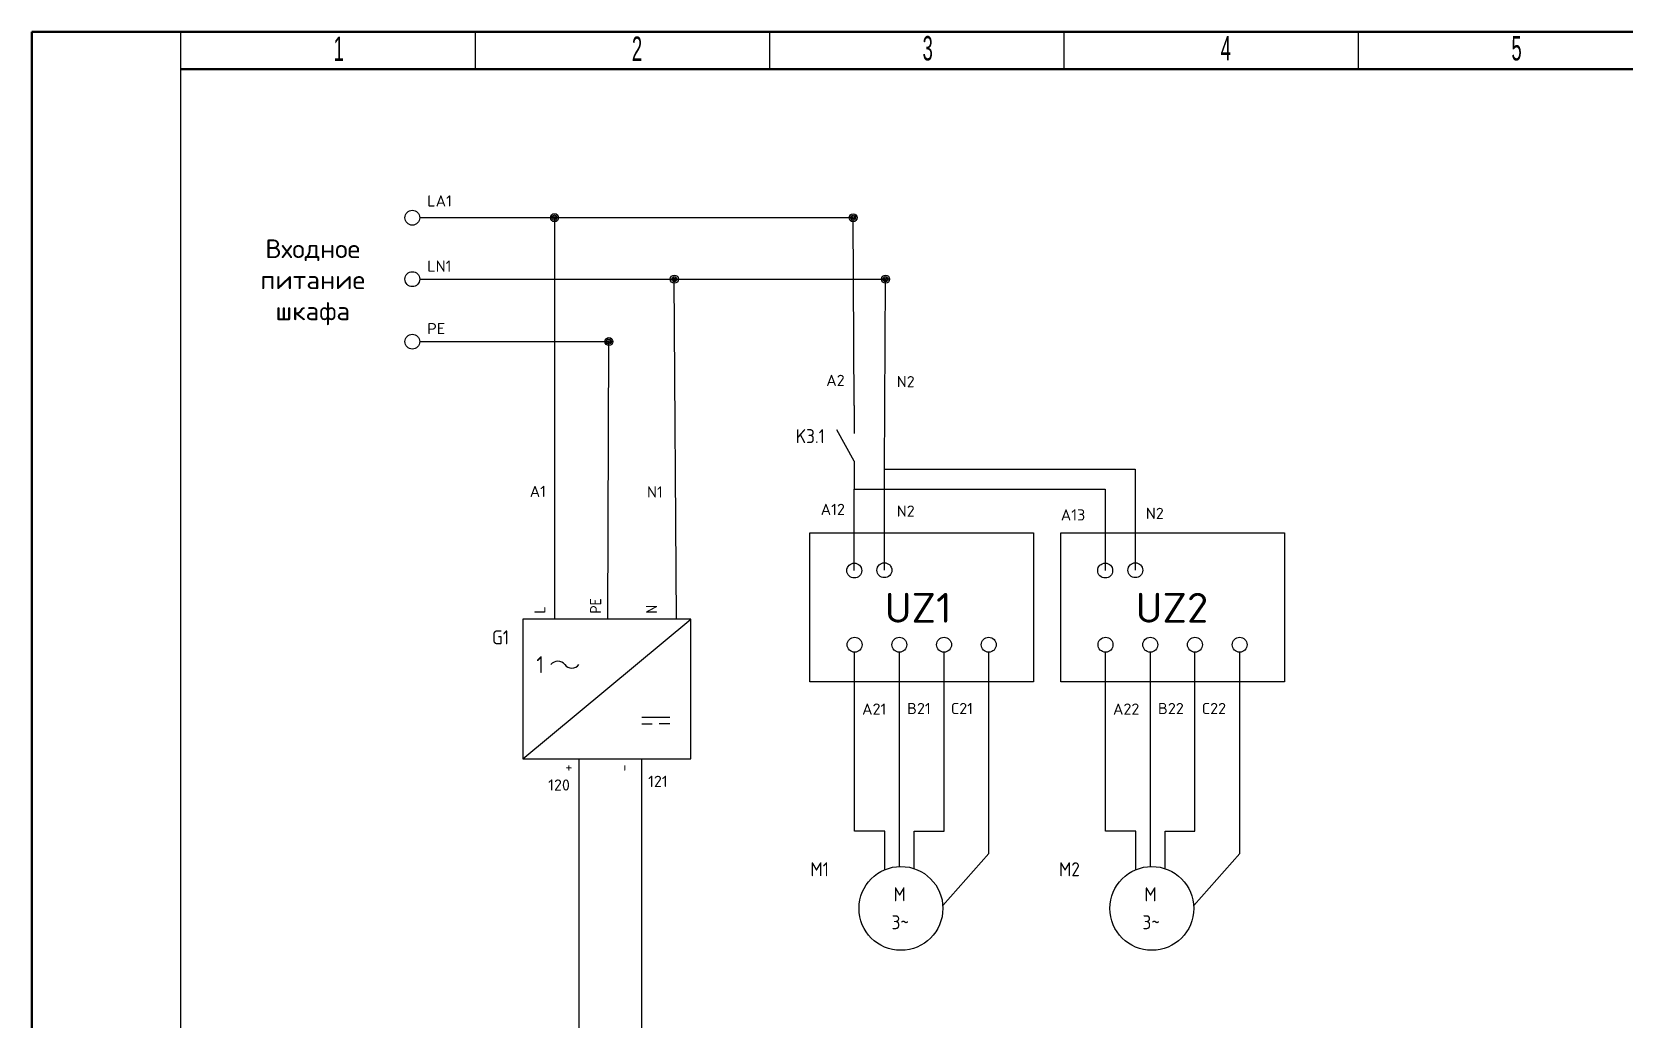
# Model space of a CAD drawing. Header units: millimetres. Extents: x 0 to 1371, y 0 to 812.
# Drawn here: x 483.4 to 697, y 164.5 to 297 of the extents above; entities that cross this region are included whole.
import ezdxf
from ezdxf.enums import TextEntityAlignment as Align

# ---------------------------------------------------------------- set-up
doc = ezdxf.new("R2010")
doc.units = ezdxf.units.MM
doc.linetypes.add('Caddy_Solid', pattern=[0])
for name, color, linetype in [('MISC', 5, 'Continuous'), ('SYMS', 7, 'Continuous'), ('TAGS', 7, 'Continuous'), ('TERMS', 7, 'Continuous'), ('TITLE', 7, 'Continuous')]:
    doc.layers.add(name, color=color, linetype=linetype)
doc.styles.add('Caddy_Vectorfont1p', font='arial.ttf', dxfattribs={"width": 0.9})
doc.styles.add('SIMPLEX', font='simplex')
doc.styles.add('WD', font='txt.shx')
doc.styles.add('WD_IEC', font='ISOCP2.shx', dxfattribs={"width": 0.9, "height": 4})

# ---------------------------------------------------------------- blocks, each defined once
blk = doc.blocks.new('Shtamp_Z')
at = {"color": 16, "linetype": 'Caddy_Solid', "lineweight": 50, "true_color": 0x800000}
for p, q in [((400, 291.94), (-20, 291.94)), ((-20, 291.94), (-20, -5.06))]:
    blk.add_line(p, q, dxfattribs=at)
at = {"linetype": 'Caddy_Solid', "lineweight": 25}
for p, q in [((0, 286.94), (0, 291.94)), ((39.5, 286.94), (39.5, 291.94)), ((79, 286.94), (79, 291.94)), ((118.5, 286.94), (118.5, 291.94)), ((158, 286.94), (158, 291.94))]:
    blk.add_line(p, q, dxfattribs=at)
at = {"linetype": 'Caddy_Solid'}
blk.add_line((0, 0), (0, 287), dxfattribs=at)
blk.add_line((0, 0), (0, 287), dxfattribs=at)
at = {"linetype": 'Caddy_Solid', "lineweight": 50}
blk.add_line((0, 286.94), (395, 286.94), dxfattribs=at)
at = {"lineweight": 60, "style": 'Caddy_Vectorfont1p', "width": 0.54}
for s, p in [('1', (20.5, 288.04)), ('2', (60.5, 288.04)), ('3', (99.5, 288.1)), ('4', (139.5, 288.1)), ('5', (178.5, 288.1))]:
    blk.add_text(s, height=3.27, dxfattribs=at).set_placement(p)
at = {"layer": 'TITLE', "color": 1, "style": 'SIMPLEX', "oblique": 13}
for tag, p, height in [('NЛИСТА', (380.93, 279.8), 2.8), ('ШИФР', (293.29, 53.24), 4), ('РАЗРАБОТАЛ', (230.34, 31.31), 2.24), ('ДАТА', (265.8, 31.15), 2.24), ('ПРОВЕРИЛ', (230.07, 26.04), 2.24), ('СТАДИЯ', (348.09, 23.19), 2.8), ('ЛИСТОВ', (377.21, 23.34), 2.8), ('Т.КОНТР', (230.3, 21.01), 2.24), ('ГИП', (230.3, 11.01), 2.24), ('Н.КОНТР', (230.3, 6.01), 2.24), ('УТВЕРДИЛ', (230.3, 0.89), 2.24)]:
    blk.add_attdef(tag, p, '', height=height, dxfattribs=at)
for tag, height, p in [('СХЕМА', 4, (376.74, 53.27)), ('ОБЪЕКТ1', 2.8, (294.36, 44.75)), ('ОБЪЕКТ2', 2.8, (294.36, 38.56)), ('СООРУЖЕНИЕ', 2.8, (307.84, 27.31)), ('ВИД', 2.8, (307.63, 20.02)), ('НАИМЕНОВАНИЕ_ЛИСТА1', 2.8, (303.56, 8.98)), ('ПРЕДПРИЯТИЕ', 2.8, (369.32, 6.7)), ('НАИМЕНОВАНИЕ_ЛИСТА2', 2.8, (304.04, 2.53))]:
    blk.add_attdef(tag, text='', height=height, dxfattribs=at).set_placement(p, align=Align.CENTER)
blk.add_attdef('ЛИСТ', text='', height=2.8, dxfattribs=at).set_placement((371.57, 23.13), align=Align.RIGHT)
at = {"layer": 'TITLE', "color": 1, "style": 'SIMPLEX'}
blk.add_attdef('CAD#', (-17.78, 7.12), '', height=1.25, rotation=90, dxfattribs=at)
blk = doc.blocks.new('VMO13')
blk.add_circle((0, 0), 7.5)
at = {"style": 'WD_IEC'}
for tag, p in [('INST', (-12.88, 12.75)), ('LOC', (-12.88, 9.25)), ('TAG1', (-12.88, 5.75)), ('DESC1', (-12.88, 1.5)), ('DESC2', (-12.88, -2)), ('DESC3', (-12.88, -5.5)), ('RATING1', (-12.88, -9)), ('RATING2', (-12.88, -12.5)), ('RATING3', (-12.88, -16)), ('RATING4', (-12.95, -19.58))]:
    blk.add_attdef(tag, text='', height=2.5, dxfattribs=at).set_placement(p, align=Align.RIGHT)
blk.add_attdef('TERM02', (-0.69, 7.75), '', height=2, rotation=90, dxfattribs=at)
at = {"style": 'WD_IEC', "flags": 1}
for tag, p, height in [('MFG', (12.75, 9), 1.5), ('X2TERM02', (0, 7.5), 0.32), ('CAT', (12.75, 6.5), 1.5), ('X0TERM01', (-6.4, 3.9), 0.32), ('X0TERM03', (6.4, 3.9), 0.32), ('X4LINK', (-7.5, 0), 0.32), ('X1LINK', (7.5, 0), 0.32), ('X8TERM04', (0, -7.5), 0.32), ('ASSYCODE', (1, -9), 1), ('FAMILY', (1, -10.5), 1), ('CATDESC', (1, -12), 1)]:
    blk.add_attdef(tag, p, '', height=height, dxfattribs=at)
at = {"style": 'WD_IEC'}
for tag, p in [('TERM01', (-7.35, 4.34)), ('TERM03', (9.35, 4.53)), ('TERM04', (-0.59, -7.92))]:
    blk.add_attdef(tag, text='', height=2, rotation=90, dxfattribs=at).set_placement(p, align=Align.RIGHT)
for tag, p in [('M', (-0.22, 1.27)), ('3~', (-0.12, -3.73))]:
    blk.add_attdef(tag, text='', height=2.5, dxfattribs=at).set_placement(p, align=Align.CENTER)
at = {"lineweight": 15, "style": 'WD_IEC'}
blk.add_attdef('XREF', text='', height=2.5, dxfattribs=at).set_placement((-13.19, -22.86), align=Align.RIGHT)
blk = doc.blocks.new('VPW1_1PH')
for p, q in [((-5, -25), (25, 0)), ((16.25, -17.5), (21.25, -17.5)), ((16.25, -18.75), (18.125, -18.75)), ((21.25, -18.75), (19.375, -18.75))]:
    blk.add_line(p, q)
blk.add_lwpolyline([(-5, 0), (-5, -25), (25, -25), (25, 0)], close=True)
for centre, start, end in [((1.25, -9.0625), 36.869898, 143.130102), ((3.75, -7.1875), 216.869898, 323.130102)]:
    blk.add_arc(centre, 1.5625, start, end)
at = {"style": 'WD_IEC'}
blk.add_text('1', height=3, dxfattribs=at).set_placement((-1.25, -8.125), align=Align.MIDDLE_RIGHT)
for tag, p in [('TERM01', (-1, 1)), ('TERM02', (9, 1)), ('TERM03', (19, 1))]:
    blk.add_attdef(tag, p, '', height=2, rotation=90, dxfattribs=at)
for tag, p in [('INST', (-7.5, 2.5)), ('LOC', (-7.5, -1)), ('TAG1', (-7.5, -4.5)), ('RATING1', (-7.5, -9)), ('XREF', (-7.5, -13)), ('DESC1', (-7.5, -16.85)), ('DESC2', (-7.5, -20.35)), ('DESC3', (-7.5, -23.85))]:
    blk.add_attdef(tag, text='', height=2.5, dxfattribs=at).set_placement(p, align=Align.RIGHT)
at = {"style": 'WD_IEC', "flags": 1}
for tag, p, height in [('X2TERM01', (0, 0), 0.32), ('X2TERM02', (10, 0), 0.32), ('X2TERM03', (20, 0), 0.32), ('MFG', (27.75, -1), 1.5), ('CAT', (27.75, -3.5), 1.5), ('ASSYCODE', (26, -21.5), 1), ('FAMILY', (26, -23), 1), ('X8TERM04', (5, -25), 0.32), ('X8TERM05', (15, -25), 0.32), ('CATDESC', (26, -24.5), 1)]:
    blk.add_attdef(tag, p, '', height=height, dxfattribs=at)
at = {"style": 'WD_IEC'}
for tag, p in [('TERM04', (4, -26)), ('TERM05', (14, -26))]:
    blk.add_attdef(tag, text='', height=2, rotation=90, dxfattribs=at).set_placement(p, align=Align.RIGHT)
blk = doc.blocks.new('VCR21')
for p, q in [((0, 7.5), (0, 2.5)), ((0, -2.5), (-3.12, 3.12)), ((0, -2.5), (0, -7.5))]:
    blk.add_line(p, q)
at = {"style": 'WD_IEC'}
for tag, p in [('INST', (-5.25, 6.75)), ('LOC', (-5.25, 3.75)), ('TAG2', (-5.25, 0.75)), ('XREF', (-5.25, -3.75)), ('DESC1', (-5.25, -6.75)), ('DESC2', (-5.25, -9.75)), ('DESC3', (-5.25, -12.75))]:
    blk.add_attdef(tag, text='', height=2.5, dxfattribs=at).set_placement(p, align=Align.RIGHT)
blk.add_attdef('TERM01', text='', height=2, rotation=90, dxfattribs=at).set_placement((-1, 7.5), align=Align.RIGHT)
at = {"style": 'WD_IEC', "flags": 1}
for tag, p, height in [('X2TERM01', (0, 7.5), 0.32), ('X4LINK', (-2.75, 0), 0.32), ('X1LINK', (-0.5, 0), 0.32), ('CONTACT', (4, -3.5), 1), ('FAMILY', (4, -5), 1), ('COMMON', (5.25, -4.75), 1), ('X8TERM02', (0, -7.5), 0.32)]:
    blk.add_attdef(tag, p, '', height=height, dxfattribs=at)
at = {"style": 'WD_IEC'}
blk.add_attdef('TERM02', (-1, -7.5), '', height=2, rotation=90, dxfattribs=at)
blk = doc.blocks.new('WDDOT')
for radius in [0.72, 0.449, 0.223]:
    blk.add_circle((0, 0), radius)

msp = doc.modelspace()

# ---------------------------------------------------------------- linework, layer by layer
for p, q in [((593.58983, 272.061), (535.44808, 272.06118)), ((553.58324, 218.18943), (553.55245, 272.05884)), ((593.74078, 246.87534), (593.58983, 272.061)), ((593.74078, 224.71768), (593.74078, 235.62534)), ((593.74078, 235.62534), (627.40115, 235.62534)), ((627.40115, 235.62534), (627.40115, 224.71768)), ((587.78457, 229.76224), (617.78457, 229.76224)), ((587.78457, 209.76224), (587.78457, 229.76224)), ((617.78457, 229.76224), (617.78457, 209.76224)), ((621.44495, 229.76224), (651.44495, 229.76224)), ((621.44495, 209.76224), (621.44495, 229.76224)), ((651.44495, 229.76224), (651.44495, 209.76224)), ((593.78457, 189.76224), (593.78457, 213.76224)), ((599.78457, 213.76224), (599.77468, 185.00768)), ((605.78457, 189.76224), (605.78457, 213.76224)), ((627.44495, 189.76224), (627.44495, 213.76224)), ((633.44495, 213.76224), (633.43506, 185.00768)), ((639.44495, 189.76224), (639.44495, 213.76224)), ((617.78457, 209.76224), (587.78457, 209.76224)), ((651.44495, 209.76224), (621.44495, 209.76224)), ((597.85665, 189.76224), (593.78457, 189.76224)), ((597.85665, 184.58744), (597.85665, 189.76224)), ((601.77255, 184.72601), (601.77255, 189.76224)), ((601.77255, 189.76224), (605.78457, 189.76224)), ((631.51703, 189.76224), (627.44495, 189.76224)), ((631.51703, 184.58744), (631.51703, 189.76224)), ((635.43293, 184.72601), (635.43293, 189.76224)), ((635.43293, 189.76224), (639.44495, 189.76224))]:
    msp.add_line(p, q)
at = {"color": 5}
for p, q in [((535.44808, 263.81533), (597.94102, 263.81515)), ((569.88906, 218.18943), (569.59022, 263.81299)), ((597.78457, 238.33771), (597.94102, 263.81515)), ((597.78457, 224.76224), (597.78457, 238.33771)), ((597.78457, 238.33771), (631.44495, 238.33771)), ((631.44495, 238.33771), (631.44495, 224.76224)), ((565.19764, 199.43943), (565.19764, 161.55213))]:
    msp.add_line(p, q, dxfattribs=at)
at = {"color": 2, "true_color": 0xf1eb1f}
msp.add_line((535.44808, 255.43042), (560.82786, 255.43742), dxfattribs=at)
at = {"color": 2}
for p, q in [((560.70031, 218.18943), (560.82423, 255.42808)), ((611.78457, 186.76224), (611.78457, 213.76224)), ((645.44495, 186.76224), (645.44495, 213.76224)), ((605.61429, 179.7512), (611.78457, 186.76224)), ((639.27467, 179.7512), (645.44495, 186.76224))]:
    msp.add_line(p, q, dxfattribs=at)
at = {"color": 1}
msp.add_line((556.78119, 199.43943), (556.78119, 155.3117), dxfattribs=at)
for centre in [(534.44808, 272.06118), (534.44808, 263.81533), (534.44808, 255.43042), (593.74078, 224.71768), (597.78457, 224.76224), (627.40115, 224.71768), (631.44495, 224.76224), (593.78457, 214.76224), (599.78457, 214.76224), (605.78457, 214.76224), (611.78457, 214.76224), (627.44495, 214.76224), (633.44495, 214.76224), (639.44495, 214.76224), (645.44495, 214.76224)]:
    msp.add_circle(centre, 1)

# ---------------------------------------------------------------- block references
msp.add_blockref('Shtamp_Z', (503.40429, 5.06118))
at = {"layer": 'SYMS', "xscale": 0.75, "yscale": 0.75, "zscale": 0.75}
for p in [(553.53049, 272.06118), (593.58611, 272.05436), (569.5969, 263.81293), (597.93985, 263.81558), (560.82786, 255.43742)]:
    msp.add_blockref('WDDOT', p, dxfattribs=at)
at = {"layer": 'SYMS'}
ref = msp.add_blockref('VCR21', (593.74078, 241.25034), dxfattribs=dict(at, xscale=0.75, yscale=0.75, zscale=0.75))
ref.add_attrib('TAG2', 'K3.1', dxfattribs={"layer": 'TAGS', "height": 1.875, "style": 'WD_IEC'}).set_placement((589.80328, 241.81284), align=Align.RIGHT)
ref = msp.add_blockref('VPW1_1PH', (553.04391, 218.18943), dxfattribs=dict(at, xscale=0.75, yscale=0.75, zscale=0.75))
ref.add_attrib('TERM05', '-', dxfattribs={"layer": 'TERMS', "height": 1.5, "rotation": 90, "style": 'WD_IEC'}).set_placement((563.54391, 198.68943), align=Align.RIGHT)
ref.add_attrib('TERM04', '+', dxfattribs={"layer": 'TERMS', "height": 1.5, "rotation": 90, "style": 'WD_IEC'}).set_placement((556.04391, 198.68943), align=Align.RIGHT)
ref.add_attrib('TERM03', 'N', (567.29391, 218.93943), dxfattribs={"layer": 'TERMS', "height": 1.5, "rotation": 90, "style": 'WD_IEC'})
ref.add_attrib('TERM02', 'PE', (559.79391, 218.93943), dxfattribs={"layer": 'TERMS', "height": 1.5, "rotation": 90, "style": 'WD_IEC'})
ref.add_attrib('TERM01', 'L', (552.29391, 218.93943), dxfattribs={"layer": 'TERMS', "height": 1.5, "rotation": 90, "style": 'WD_IEC'})
ref.add_attrib('TAG1', 'G1', dxfattribs={"layer": 'TAGS', "height": 1.875, "style": 'WD_IEC'}).set_placement((547.41891, 214.81443), align=Align.RIGHT)
ref = msp.add_blockref('VMO13', (600.00108, 179.38724), dxfattribs=dict(at, xscale=0.75, yscale=0.75, zscale=0.75))
ref.add_attrib('M', 'M', dxfattribs={"layer": 'MISC', "height": 1.875, "style": 'WD_IEC'}).set_placement((599.83322, 180.33667), align=Align.CENTER)
ref.add_attrib('3~', '3~', dxfattribs={"layer": 'MISC', "height": 1.875, "style": 'WD_IEC'}).set_placement((599.91152, 176.58667), align=Align.CENTER)
ref.add_attrib('TAG1', 'M1', dxfattribs={"layer": 'TAGS', "height": 1.875, "style": 'WD_IEC'}).set_placement((590.34415, 183.69974), align=Align.RIGHT)
ref = msp.add_blockref('VMO13', (633.66145, 179.38724), dxfattribs=dict(at, xscale=0.75, yscale=0.75, zscale=0.75))
ref.add_attrib('M', 'M', dxfattribs={"layer": 'MISC', "height": 1.875, "style": 'WD_IEC'}).set_placement((633.4936, 180.33667), align=Align.CENTER)
ref.add_attrib('3~', '3~', dxfattribs={"layer": 'MISC', "height": 1.875, "style": 'WD_IEC'}).set_placement((633.57189, 176.58667), align=Align.CENTER)
ref.add_attrib('TAG1', 'M2', dxfattribs={"layer": 'TAGS', "height": 1.875, "style": 'WD_IEC'}).set_placement((624.00453, 183.69974), align=Align.RIGHT)

# ---------------------------------------------------------------- texts
at = {"attachment_point": 1, "style": 'WD'}
for s, width, insert, char_height in [('LA1', 15, (536.44808, 275.06118), 1.5), ('\\pxqc;Входное\\Pпитание\\Pшкафа', 20.22062, (510.98084, 269.14195), 2.5), ('LN1', 15, (536.44808, 266.31533), 1.5), ('PE', 15, (536.44808, 257.93042), 1.5), ('A2', 15, (589.97621, 250.98269), 1.5), ('N2', 15, (599.43614, 250.81434), 1.5), ('A1', 15, (550.19727, 236.08942), 1.5), ('N1', 15, (565.9255, 236.00843), 1.5), ('A12', 15, (589.2298, 233.67507), 1.5), ('N2', 15, (599.43614, 233.4426), 1.5), ('A13', 15, (621.44496, 232.93051), 1.5), ('N2', 15, (632.85014, 233.14048), 1.5), ('UZ1', 9.8734462, (597.82738, 221.71768), 4), ('UZ2', 9.8734462, (631.48775, 221.71768), 4), ('A21', 15, (594.78728, 206.88001), 1.5), ('B21', 15, (600.81929, 206.95163), 1.5), ('C21', 15, (606.69871, 206.95163), 1.5), ('A22', 15, (628.44766, 206.88001), 1.5), ('B22', 15, (634.47967, 206.95163), 1.5), ('C22', 15, (640.35909, 206.95163), 1.5)]:
    msp.add_mtext_dynamic_manual_height_columns(s, width=width, gutter_width=20, heights=[0], dxfattribs=dict(at, insert=insert, char_height=char_height))
at = {"color": 0, "char_height": 1.5, "attachment_point": 1, "style": 'WD'}
for s, insert in [('120', (552.67257, 196.69122)), ('121', (566.07934, 197.18137))]:
    msp.add_mtext_dynamic_manual_height_columns(s, width=15, gutter_width=20, heights=[0], dxfattribs=dict(at, insert=insert))

doc.saveas('drawing.dxf')
